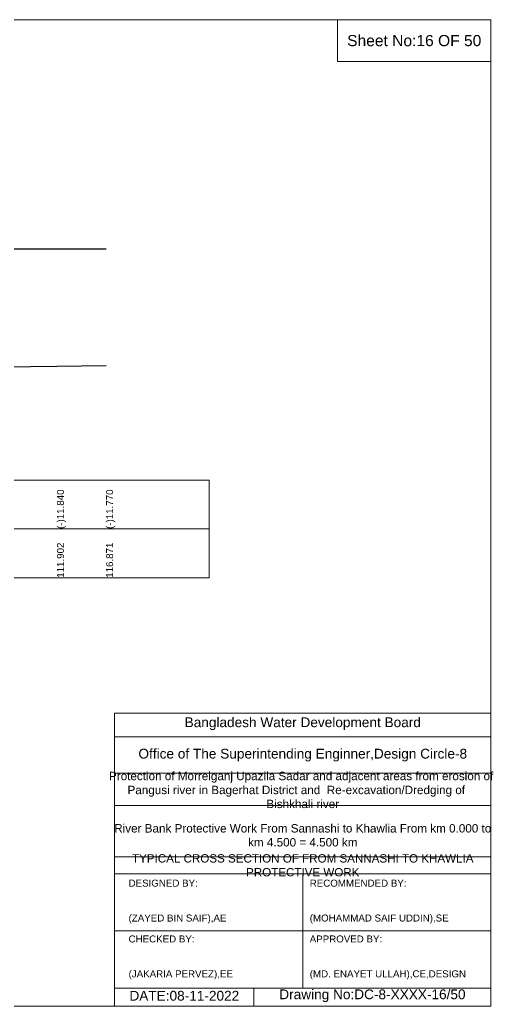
# Model space of a CAD drawing. Header units: inches. Extents: x 89000 to 845017, y -7071 to 0.
# Drawn here: x 331619 to 335017, y -7071 to 0 of the extents above; entities that cross this region are included whole.
import ezdxf

# ---------------------------------------------------------------- set-up
doc = ezdxf.new("R2010")
doc.units = ezdxf.units.IN
doc.header["$LTSCALE"] = 7
doc.header["$MEASUREMENT"] = 0
for name, color, linetype, lineweight in [('Cross section Data Border', 7, 'Continuous', 9), ('Cross Section Labels', 7, 'Continuous', 9), ('Existing_Bed_Level for Xsection', 7, 'Continuous', 25), ('Long Section Labels', 7, 'Continuous', 9)]:
    doc.layers.add(name, color=color, linetype=linetype, lineweight=lineweight)
doc.styles.get("Standard").update_dxf_attribs({"font": 'arial.ttf'})

msp = doc.modelspace()

# ---------------------------------------------------------------- linework, layer by layer
at = {"layer": 'Cross section Data Border'}
msp.add_lwpolyline([(325100, -3300), (332978.66409, -3300), (332978.66409, -4000), (325100, -4000)], close=True, dxfattribs=at)
msp.add_lwpolyline([(325100, -3650), (332978.66409, -3650)], dxfattribs=at)
at = {"layer": 'Cross Section Labels'}
for points in [[(325000, 0), (335000, 0), (335000, -7071), (325000, -7071)], [(333900, 0), (335000, 0), (335000, -300), (333900, -300)]]:
    msp.add_lwpolyline(points, close=True, dxfattribs=at)
for points in [[(332300, -7071), (332300, -4971), (335000, -4971)], [(332300, -5141), (335000, -5141)], [(332300, -5401), (335000, -5401)], [(332300, -5631), (335000, -5631)], [(332300, -6001), (335000, -6001)], [(332300, -6121), (335000, -6121)], [(333650, -6121), (333650, -6941)], [(332300, -6531), (335000, -6531)], [(332300, -6941), (335000, -6941)], [(333300, -6941), (333300, -7071)]]:
    msp.add_lwpolyline(points, dxfattribs=at)
at = {"layer": 'Existing_Bed_Level for Xsection'}
for points in [[(326000, -1643.03), (332238.85092, -1643.03)], [(331508.18537, -2487.93), (331886.00986, -2483.67), (332238.85092, -2478.7)]]:
    msp.add_lwpolyline(points, dxfattribs=at)

# ---------------------------------------------------------------- texts
at = {"layer": 'Cross Section Labels', "attachment_point": 5}
for s, insert, char_height in [('Sheet No:16 OF 50', (334450, -150), 80), ('Bangladesh Water Development Board', (333650, -5046), 70), ('Office of The Superintending Enginner,Design Circle-8', (333650, -5271), 70)]:
    msp.add_mtext(s, dxfattribs=dict(at, insert=insert, char_height=char_height))
at = {"layer": 'Cross Section Labels'}
for s, insert, char_height, width, attachment_point in [('Protection of Morrelganj Upazila Sadar and adjacent areas from erosion of  Pangusi river in Bagerhat District and  Re-excavation/Dredging of     Bishkhali river', (333650, -5521), 60, 2800, 5), ('River Bank Protective Work From Sannashi to Khawlia From km 0.000 to km 4.500 = 4.500 km', (333650, -5846), 60, 2700, 5), ('TYPICAL CROSS SECTION OF FROM SANNASHI TO KHAWLIA PROTECTIVE WORK', (333650, -6061), 59.5765532, 2800, 5), ('DESIGNED BY:^J^J^J(ZAYED BIN SAIF),AE', (332400, -6321), 50, 1400, 4), ('RECOMMENDED BY:^J^J^J(MOHAMMAD SAIF UDDIN),SE', (333700, -6321), 50, 1400, 4), ('CHECKED BY:^J^J^J(JAKARIA PERVEZ),EE', (332400, -6721), 50, 1400, 4), ('APPROVED BY:^J^J^J(MD. ENAYET ULLAH),CE,DESIGN', (333700, -6721), 50, 1400, 4), ('DATE:08-11-2022', (332800, -6996), 70, 1400, 5), ('Drawing No:DC-8-XXXX-16/50', (334150, -6996), 70, 2200, 5)]:
    msp.add_mtext(s, dxfattribs=dict(at, insert=insert, char_height=char_height, width=width, attachment_point=attachment_point))
at = {"layer": 'Long Section Labels', "char_height": 50, "attachment_point": 1, "rotation": 90}
for s, insert in [('(-)11.840', (331886.00986, -3650)), ('(-)11.770', (332238.85092, -3650)), ('111.902', (331886.00986, -4000)), ('116.871', (332238.85092, -4000))]:
    msp.add_mtext(s, dxfattribs=dict(at, insert=insert))

doc.saveas('drawing.dxf')
